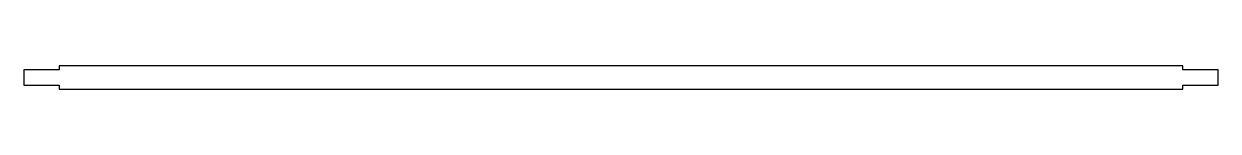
# Model space of a CAD drawing. Header units: millimetres. Extents: x -153 to 153, y -3 to 3.
import ezdxf

# ---------------------------------------------------------------- set-up
doc = ezdxf.new("R2010")
doc.units = ezdxf.units.MM

msp = doc.modelspace()

# ---------------------------------------------------------------- linework, layer by layer
for p, q in [((-144, 2, 3), (-153, 2, 3)), ((-153, 2, 3), (-153, -2, 3)), ((144, 3, 3), (-144, 3, 3)), ((-144, 3, 3), (-144, 2, 3)), ((144, 2, 3), (144, 3, 3)), ((153, 2, 3), (144, 2, 3)), ((153, -2, 3), (153, 2, 3)), ((-153, -2, 3), (-144, -2, 3)), ((-144, -2, 3), (-144, -3, 3)), ((-144, -3, 3), (144, -3, 3)), ((144, -3, 3), (144, -2, 3)), ((144, -2, 3), (153, -2, 3))]:
    msp.add_line(p, q)

doc.saveas('drawing.dxf')
